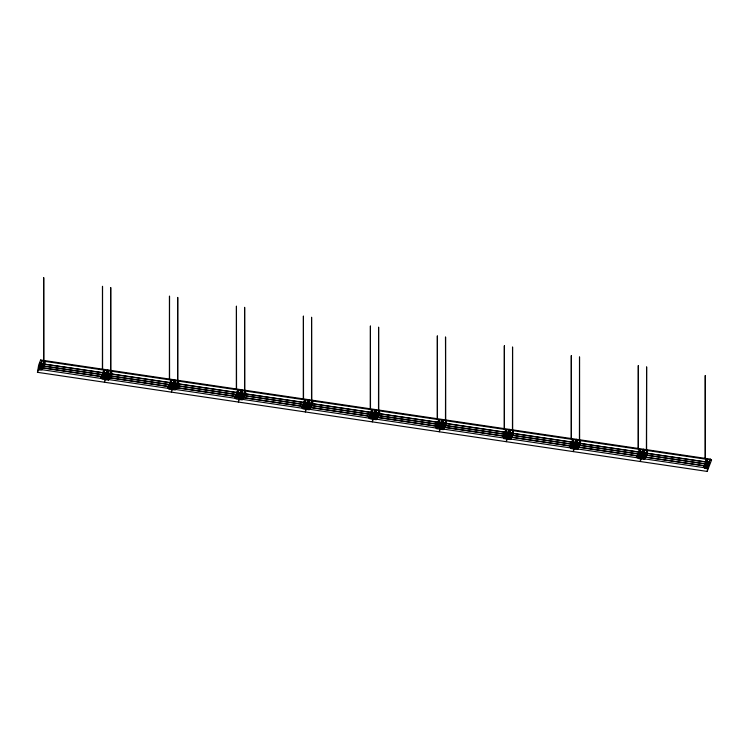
<?xml version="1.0" encoding="UTF-8"?>
<svg xmlns="http://www.w3.org/2000/svg" width="749" height="749" viewBox="0 0 749 749"><rect width="100%" height="100%" fill="white"/><g stroke="black" fill="none" stroke-linecap="round" stroke-linejoin="round"><path stroke-width="1.12" d="M38.976 369.819L39.5 366.486L38.976 369.819L41.373 370.175L41.907 366.841M42.581 365.072L42.056 368.405L39.65 368.049L40.184 364.726M40.877 364.857L40.97 362.656L40.446 365.989L42.843 366.345L43.283 365.203L40.877 364.857L40.446 365.989M44.051 361.252L43.517 364.576L41.12 364.22L41.654 360.896L711.55 460.036L707.187 471.421L37.45 372.319L38.658 365.1L40.615 359.997L710.342 459.109L711.55 460.036M102.435 378.002L104.832 378.357L104.401 379.5L102.004 379.144L102.529 375.811M102.679 377.374L103.203 374.051L102.679 377.374L105.075 377.73L105.609 374.406M103.905 374.182L106.302 374.537L105.871 375.67L103.465 375.315L103.999 371.991M104.148 373.554L104.673 370.221L104.148 373.554L106.545 373.901L107.07 370.577M106.386 378.591L108.783 378.947L108.352 380.08L105.946 379.724L106.48 376.401M107.06 376.822L109.457 377.178L109.026 378.32L106.63 377.964L107.154 374.631M107.856 374.762L110.253 375.118L109.813 376.26L107.416 375.904L107.95 372.571M110.403 372.777L111.021 371.158L110.496 374.491L108.09 374.135L108.624 370.802M169.414 387.916L171.811 388.272L171.371 389.405L168.974 389.049L169.499 385.726M170.089 386.147L172.485 386.503L172.045 387.645L169.648 387.289L170.182 383.956L169.555 385.576M170.875 384.087L173.272 384.443L172.841 385.585L170.444 385.229L170.969 381.896M173.515 383.816L174.049 380.483L173.506 383.937L173.656 382.664L173.515 383.937L173.656 382.664L173.581 383.816L171.118 383.46L171.652 380.127L171.025 381.747M176.53 384.902L175.996 388.225L173.599 387.87L174.133 384.546M177.316 382.833L176.792 386.166L174.386 385.81L174.92 382.486L174.302 384.097M177.99 381.072L177.466 384.396L175.069 384.05L175.594 380.717M172.832 387.926L172.925 389.639L175.322 389.995L175.846 386.662M236.384 397.822L238.781 398.178L238.351 399.32L235.944 398.964L236.478 395.631L235.851 397.251M236.628 397.195L237.152 393.871L236.628 397.195L239.025 397.55L239.549 394.227M237.854 394.002L237.948 391.811L237.414 395.135L239.811 395.491L240.251 394.358L237.854 394.002L237.414 395.135M238.088 393.375L238.622 390.042L238.088 393.375L240.495 393.731L240.701 392.822M240.335 398.412L240.429 396.221L239.895 399.545L242.292 399.9L242.732 398.768L240.335 398.412L239.895 399.545M240.541 392.738L240.485 393.843L241.019 390.398M241.009 396.642L243.406 396.998L242.976 398.14L240.569 397.785L241.103 394.451M241.796 394.583L241.89 392.392L241.365 395.725L243.762 396.081L244.202 394.938L241.796 394.583L241.365 395.725M244.97 390.978L244.436 394.311L242.039 393.955L242.573 390.622M303.354 407.737L305.751 408.093L305.32 409.226L302.924 408.879L303.448 405.546L302.83 407.166M304.038 405.967L306.435 406.323L305.995 407.465L303.598 407.11L304.131 403.777M304.824 403.908L307.221 404.263L306.79 405.406L304.384 405.05L304.918 401.717L304.3 403.337M307.371 401.923L307.989 400.303L307.464 403.636L305.068 403.28L305.592 399.957M307.305 408.317L309.702 408.673L309.271 409.815L306.865 409.46L307.399 406.127M307.979 406.557L310.386 406.913L309.946 408.046L307.549 407.69L308.073 404.366M308.775 404.497L311.172 404.853L310.732 405.986L308.335 405.63L308.869 402.307M311.322 402.513L311.94 400.893L311.415 404.226L309.019 403.87L309.543 400.537M373.498 414.047L372.974 417.371L370.568 417.015L371.101 413.691L370.483 415.311M374.968 410.218L374.434 413.551L372.038 413.195L372.571 409.862M372.73 417.998L370.334 417.652L369.894 418.785L372.29 419.14L372.824 415.807M374.2 414.178L371.794 413.822L371.364 414.955L373.76 415.311L374.285 411.987M373.845 419.365L374.369 416.041L373.845 419.365L376.241 419.721L376.775 416.397M374.959 416.463L375.052 414.272L374.519 417.605L376.916 417.961L377.356 416.819L374.959 416.463L374.519 417.605M375.315 415.545L375.839 412.212L375.315 415.545L377.711 415.901L378.236 412.568M375.989 413.776L376.513 410.452L375.989 413.776L378.385 414.131L378.919 410.798M437.304 427.557L439.7 427.913L439.27 429.055L436.864 428.7L437.397 425.366M437.978 425.788L440.384 426.144L439.944 427.286L437.547 426.93L438.071 423.597L437.453 425.217M438.774 423.728L441.17 424.084L440.73 425.226L438.334 424.87L438.867 421.537M439.017 423.101L439.541 419.777L439.017 423.101C444.457 420.451 439.523 427.099 441.938 420.133M441.255 428.147L443.651 428.494L443.211 429.636L440.815 429.28L441.348 425.947M444.419 424.543L443.895 427.866L441.498 427.51L442.022 424.187M442.725 424.318L445.121 424.674L444.681 425.807L442.284 425.451L442.809 422.127M445.271 422.333L445.889 420.713L445.365 424.046L442.959 423.691L443.492 420.358M506.764 435.628L506.24 438.961L503.843 438.605L504.367 435.281M504.957 435.703L505.051 433.512L504.517 436.845L506.914 437.191L507.354 436.058L504.957 435.703L504.517 436.845M508.234 431.808L507.71 435.132L505.313 434.776L505.837 431.452M508.384 433.371L508.917 430.038L508.384 433.371L505.987 433.016L506.511 429.683L505.893 431.302M510.715 436.218L510.191 439.541L507.794 439.195L508.318 435.862M511.398 434.448L510.865 437.781L508.468 437.425L508.992 434.092L508.374 435.712M512.185 432.388L511.661 435.721L509.254 435.366L509.788 432.033M512.859 430.628L512.335 433.952L509.938 433.596L510.462 430.272M570.813 448.52L571.347 445.187L570.813 448.52L573.21 448.876L573.743 445.543M571.927 445.618L574.324 445.964L573.893 447.106L571.496 446.75L572.021 443.417M572.723 443.558L572.807 441.358L572.283 444.691L574.68 445.046L575.12 443.904L572.723 443.558L572.283 444.691M572.957 442.921L573.491 439.597L572.957 442.921L575.363 443.277L575.887 439.953M575.204 447.968L575.288 445.777L574.764 449.1L577.161 449.456L577.601 448.323L575.204 447.968L574.764 449.1M575.878 446.198L578.275 446.554L577.844 447.687L575.438 447.331L575.972 444.007M576.664 444.138L576.758 441.947L576.234 445.271L578.631 445.627L579.071 444.494L576.664 444.138L576.234 445.271M579.211 442.153L579.838 440.534L579.305 443.867L576.908 443.511L577.442 440.178M638.223 457.293L640.62 457.648L640.189 458.781L637.792 458.425L638.317 455.102L637.699 456.721M638.906 455.523L638.991 453.332L638.466 456.665L640.863 457.021L641.303 455.879L638.906 455.523L638.466 456.665M639.693 453.463L642.09 453.819L641.659 454.952L639.253 454.606L639.786 451.273L639.159 452.892M642.239 451.478L642.857 449.859L642.333 453.304L642.473 452.04L642.399 453.182L639.936 452.836L640.461 449.503M644.664 456.038L644.14 459.371L641.734 459.015L642.268 455.682M645.338 454.269L644.814 457.602L642.417 457.246L642.942 453.913M643.644 454.044L646.041 454.4L645.601 455.542L643.204 455.186L643.737 451.853M646.808 450.449L646.284 453.772L643.878 453.417L644.412 450.093M707.693 465.363L707.159 468.696L704.762 468.34L705.286 465.007M708.367 463.594L707.842 466.927L705.436 466.571L705.97 463.247L705.343 464.867M709.837 459.774C707.271 467.282 712.58 459.886 706.906 462.742L707.44 459.418L706.813 461.038M706.138 462.798L706.232 464.511L708.629 464.867L709.153 461.534M106.47 373.526C106.751 373.76 106.845 373.124 106.48 373.479M240.701 392.785L240.485 393.843L240.476 392.972M307.39 403.262C307.736 404.095 307.83 401.183 307.399 403.215M105.628 375.015L104.42 382.224L108.792 370.849L107.584 369.912L106.021 373.994M239.577 394.835L238.369 402.044L242.732 390.669L241.534 389.733L239.97 393.815M373.517 414.656L372.319 421.865L376.681 410.489L375.483 409.553L374.697 411.594M440.496 424.571L439.288 431.78L443.651 420.395L442.453 419.468L440.889 423.55M574.446 444.391L573.238 451.6L577.601 440.215L576.402 439.288L574.829 443.371M707.187 471.421L708.385 464.211M41.588 369.266L41.588 367.993M42.3 369.744L101.059 378.442L101.49 377.318L101.49 376.475L42.721 367.787L42.3 369.744L42.347 368.873M43.405 366.86L42.974 367.974L42.974 367.141M44.191 364.8L43.976 365.578M101.733 375.829L102.164 374.715L101.733 376.672L42.974 367.974M103.203 372.01L103.634 370.886L103.25 372.609M103.25 371.972L103.577 371.12M103.634 371.729L103.203 372.843L44.444 364.145L44.874 362.188L44.444 364.145M109.7 378.535L109.27 379.649L109.326 378.779M110.375 376.766L109.944 377.889L109.944 377.047M111.17 374.706L110.74 375.829L110.786 374.949M111.114 374.743L111.17 373.873L169.929 382.561L169.546 384.284M169.929 383.404L169.499 384.518L110.243 375.698M170.603 381.634L170.173 382.758L111.414 374.06L111.47 373.189M176.38 386.578L176.052 387.43L176.052 386.793M177.85 382.748L177.522 383.6L177.522 382.964M176.67 388.441L176.24 389.564L176.67 387.608L235.429 396.305L235.429 397.139L234.999 398.262L176.24 389.564M235.729 395.622L235.729 396.258L236.113 394.536L177.354 385.838L176.97 387.561M177.354 386.681L176.923 387.795L176.97 386.924M177.71 384.902L178.14 383.778L236.899 392.476L236.853 393.347L236.469 394.433L177.71 385.735L178.14 384.621M236.113 395.369L235.682 396.493L176.923 387.795M236.853 393.347L236.469 394.433M237.152 391.83L237.573 390.706L237.152 392.663L178.384 383.975L178.44 383.095M236.001 397.522L236.328 396.68L236.001 398.159M243.65 398.356L243.219 399.47L243.266 398.599M245.578 392.064L245.41 393.646M245.794 392.766L245.363 393.88L304.122 402.578L304.337 400.762M243.434 397.653L302.409 406.211L302.025 407.933M302.409 407.053L301.978 408.168L243.219 399.47M303.083 405.284L302.652 406.407L243.893 397.71L244.324 395.753L303.083 404.441L303.036 405.321M303.869 403.224L303.448 404.338L244.193 395.519M302.98 407.437L303.298 406.585L302.98 408.074M304.44 403.608L304.768 402.765L304.44 404.245M311.116 404.338L310.788 405.19L310.788 404.554M311.472 402.784L311.79 401.932L311.472 403.421M368.227 415.948L310.62 407.428L310.245 409.151M310.62 408.261L310.189 409.385L310.245 408.514M312.09 404.441L311.659 405.555L312.09 403.599L370.849 412.296L370.792 413.167M311.706 404.685L312.033 403.833M369.632 415.48L370.053 414.356L369.632 416.313L310.863 407.615L310.863 406.782L311.294 405.658L370.053 414.356M370.849 413.13L370.418 414.253L310.011 405.256M370.624 415.583L370.952 414.731L370.624 416.219M377.927 414.993L377.927 413.72M436.302 426.902L436.349 426.031L377.59 417.333L377.168 419.3L377.215 418.419M379.734 412.587L379.312 413.701L379.359 412.83M436.349 426.874L435.927 427.988L377.168 419.3M436.601 425.385L437.032 424.271L436.601 426.228L377.842 417.53L377.842 416.687M378.844 413.654L437.819 422.202L437.388 424.168L437.444 423.288M438.071 421.556L438.502 420.442L438.446 421.312M438.502 421.275L438.071 422.399L379.312 413.701M444.569 428.082L444.138 429.205L444.569 427.248L503.328 435.946L503.272 436.817M445.608 424.543L446.039 423.419L504.798 432.117L504.742 432.988M446.498 421.799L446.282 423.616L446.338 422.745M503.328 436.779L502.897 437.903L444.138 429.205M504.798 432.959L504.367 434.074L504.414 433.203M505.472 431.19L505.041 432.304L446.282 423.616M511.792 436.508L512.213 435.394L570.981 444.091L570.598 445.814L570.598 445.178M512.213 436.227L511.792 437.35L511.839 436.48M513.009 434.167L512.578 435.291L513.009 433.334L571.768 442.032L571.712 442.902M569.867 446.975L570.298 445.852L569.867 447.808L511.108 439.12L511.108 438.277L511.539 437.163L570.298 445.852M570.981 444.925L570.551 446.048L511.792 437.35M571.337 443.146L571.768 442.032M571.768 442.865L571.337 443.988L510.93 434.991M572.227 440.403L572.067 441.985M572.442 441.095L572.011 442.219L513.252 433.521L513.308 432.65M577.545 447.808L577.217 448.651L577.217 448.014M579.361 442.425L579.689 441.573L579.361 443.062M578.518 447.911L578.088 449.026L578.134 448.155M579.192 445.299L578.762 447.265L579.192 445.299L637.951 453.997L637.577 455.72L637.577 455.083M580.662 442.313L580.232 443.436L638.991 452.134L639.206 450.308M637.062 455.907L636.893 457.489M637.277 456.6L636.847 457.723L578.088 449.026M637.951 454.84L637.521 455.954L578.762 447.265M638.738 452.78L638.307 453.894M645.198 455.954L644.87 456.796M645.488 457.817L645.058 458.94L645.114 458.07M645.788 456.3L645.732 457.171L704.491 465.869L704.921 464.745L704.921 463.912L646.162 455.214L645.788 456.937M646.162 456.047L645.732 457.171M646.958 453.988L646.527 455.111L646.574 454.24M647.632 452.227L647.202 453.342L647.576 451.619M704.491 465.026L704.921 463.912M704.247 466.515L703.817 467.629L645.058 458.94M646.743 453.295L705.717 461.852L705.333 463.575M705.961 461.206L706.391 460.083L705.961 462.039L647.202 453.342M705.717 462.685L705.286 463.809L644.88 454.812M706.962 461.309L707.29 460.457L706.962 461.946M37.45 372.319L41.813 360.934L40.615 359.997M172.925 389.639L173.356 388.497L175.762 388.853M706.232 464.511L706.663 463.378L709.06 463.734M708.779 463.191L710.342 459.109M102.388 369.547L102.501 286.277L102.604 369.538M110.609 370.764L110.712 287.485L110.824 370.755M169.564 296.286L169.368 379.453M177.579 380.67L177.653 297.4M236.338 389.368L236.441 306.098L236.553 389.368M303.308 399.283L303.42 316.003L303.532 399.273M311.528 400.49L311.575 317.23L311.743 400.49M378.498 410.405L378.601 327.135L378.713 410.396M437.257 419.103L437.36 335.824L437.472 419.094M445.477 337.097L445.692 420.311M445.636 337.162L445.468 420.311M504.292 345.86L504.236 429.008M512.447 430.226L512.55 346.956L512.662 430.226M571.206 355.7L571.421 438.914M571.412 355.747L571.206 438.923M579.417 440.14L579.52 356.861L579.632 440.131M638.176 448.829L638.335 365.568M638.288 365.69L638.391 448.829M705.155 458.744L705.258 375.474L705.371 458.734M177.766 297.512L177.794 380.67M504.423 345.851L504.451 429.008M43.742 362.394L43.573 363.78M43.058 364.164L42.899 365.54L42.899 364.903M43.976 364.098L101.798 372.487M42.272 366.224L42.103 367.6M43.189 366.158L102.164 374.715M42.515 368.124L42.674 368.658M43.189 367.637L43.03 367.104M102.735 372.796L102.519 374.612L102.519 373.77M102.735 372.993L102.903 373.526M103.69 373.133L103.521 374.519L103.521 373.882M101.948 375.052L102.107 375.586M102.22 376.962L102.051 378.339L102.051 377.702M101.274 378.095L101.106 377.562M110.712 372.309L110.552 373.685M111.629 372.244L111.414 374.06M111.629 372.45L111.788 372.974M109.242 376.138L109.082 377.515L109.082 376.878M110.159 376.073L169.134 384.621L169.134 385.463L168.703 386.578L109.944 377.889M110.159 377.543L110 377.019M170.388 380.941L170.229 382.524M171.334 381.278L171.175 382.664M170.66 383.048L170.5 384.424L170.5 383.788M168.918 384.967L168.759 386.344M169.873 385.108L169.705 386.484L169.705 385.847M168.244 386.531L168.029 388.347L109.27 379.649M169.19 386.877L169.031 388.254L169.031 387.617M178.599 382.149L178.384 383.975M178.599 382.355L178.44 383.731M176.848 385.361L177.167 383.881M235.214 396.642L235.055 398.019M244.661 392.13L244.492 393.506M243.977 393.899L243.818 395.275M244.895 393.834L303.869 402.382L303.822 403.262M244.895 394.03L244.689 395.65L244.689 394.807M244.736 395.416L245.11 393.693M242.517 397.719L242.348 399.105M243.032 397.335L243.35 395.847M243.949 397.476L244.268 395.987M243.266 399.236L243.65 397.513M304.337 400.958L304.497 401.492M305.283 401.099L305.124 402.485L305.124 401.848M303.813 404.928L303.654 406.304L303.654 405.668M302.868 406.061L302.708 405.527M312.333 403.795L312.764 401.839L312.333 403.795L371.092 412.484L371.307 410.667M310.161 405.864L310.002 407.25M311.706 405.321L312.09 403.599M311.078 406.005L311.247 406.529M310.863 407.615L311.294 405.658M371.307 410.873L371.476 411.398M372.253 411.014L372.094 412.39M371.579 412.774L371.42 414.16L371.42 413.523M369.163 416.266L368.948 418.082L310.189 409.385M370.109 416.603L369.95 417.979L369.95 417.352M378.601 411.95L378.442 413.326M379.528 411.884L379.687 412.615M377.14 415.779L376.972 417.156L376.972 416.519M378.844 415.124L378.685 414.6M378.058 415.714L437.032 424.271M378.629 414.628L378.629 415.47L379.06 413.514M376.457 417.539L376.298 418.925M378.058 417.184L377.889 416.659M377.374 417.68L377.543 418.214M377.842 417.53L378.273 415.573M438.549 422.689L438.39 424.065L438.39 423.428M436.817 424.608L436.976 425.142M437.762 424.749L437.603 426.125L437.603 425.488M437.088 426.518L436.92 427.894L436.92 427.258M436.143 427.651L435.974 427.117L435.927 427.988M445.58 421.865L445.412 423.241L445.412 422.605M446.498 421.996L446.657 422.53M444.737 425.011L445.065 423.522M444.11 425.685L443.951 427.07L443.951 426.434M445.028 425.619L504.002 434.177L504.002 435.019L503.571 436.133L444.812 427.436L444.812 426.602L445.028 427.099M444.812 427.436L445.243 425.479M443.268 428.831L443.595 427.351M506.202 430.834L506.043 432.21L506.043 431.574M505.528 432.604L505.36 433.98L505.36 433.343M503.787 434.523L503.955 435.047M504.732 434.663L504.573 436.04L504.573 435.403M504.058 436.424L503.899 437.809L503.899 437.173M513.468 431.705L513.252 433.521M511.876 433.54L511.707 434.916M510.406 437.369L510.247 438.745M511.324 438.774L511.164 438.24M511.108 439.12L511.539 437.163M570.083 446.198L570.251 446.722M580.606 441.713L580.278 443.202M578.846 443.445L578.687 444.831M579.763 443.38L638.738 451.937L638.363 453.66M579.763 443.586L579.932 444.12M578.059 445.505L577.891 446.891M578.977 445.646L579.136 446.179M579.604 444.326L579.548 445.196L579.979 443.239M639.206 450.514L639.037 451.89M640.152 450.655L639.992 452.031L639.992 451.394M639.477 452.424L639.309 453.8M638.008 456.244L637.839 457.63L637.839 456.993M646.499 451.591L646.34 452.976M645.825 454.634L645.657 454.1M646.574 454.877L646.958 453.154M645.273 457.124L704.247 465.672L703.873 467.395L703.873 466.758M706.176 460.429L706.344 460.953M705.661 464.389L705.492 465.775M169.414 296.192L169.583 379.453M41.56 363.087L43.957 363.443M104.579 372.412L106.976 372.768M108.53 372.993L110.927 373.348M171.558 382.327L173.955 382.683M175.5 382.908L177.906 383.263M238.528 392.233L240.925 392.588M242.479 392.822L244.876 393.169M305.498 402.147L307.905 402.503M309.449 402.728L311.846 403.084M372.478 412.053L374.875 412.409M376.429 412.643L378.825 412.999M439.448 421.968L441.844 422.324M443.399 422.548L445.795 422.904M506.427 431.873L508.824 432.229M510.369 432.463L512.765 432.819M573.397 441.788L575.794 442.144M577.348 442.369L579.745 442.725M640.367 451.694L642.764 452.05M644.318 452.284L646.715 452.639M707.346 461.609L709.743 461.964M174.826 384.677L177.223 385.033M375.745 414.403L378.142 414.759M505.744 433.643L508.14 433.999M509.695 434.223L512.091 434.579M43.76 365.915L103.315 374.669M378.629 415.47L438.184 424.224M505.163 434.139L445.608 425.376L446.039 423.419M579.548 445.196L639.103 453.96M40.09 366.916L42.487 367.272M103.119 376.241L105.515 376.597M174.04 386.737L176.436 387.093M237.059 396.062L239.455 396.418M371.008 415.882L373.405 416.238M441.929 426.378L444.326 426.733M508.908 436.283L511.305 436.639M642.848 456.113L645.245 456.459M705.876 465.438L708.273 465.794M168.459 386.39L109.7 377.693L109.644 378.563M636.126 455.598L578.518 447.069L578.462 447.939M39.416 368.677L41.813 369.032M374.275 418.232L376.681 418.588M504.274 437.472L506.68 437.828M508.225 438.053L510.621 438.408M571.253 447.378L573.65 447.733M642.174 457.873L644.571 458.229M705.202 467.198L707.599 467.554M709.209 461.393L709.303 463.097M707.749 465.213L707.842 466.927M704.669 466.627L704.762 468.34M643.794 451.713L643.878 453.417M644.046 457.658L644.14 459.371M643.11 453.473L643.204 455.186M642.324 455.532L642.417 457.246M641.565 453.248L641.659 454.952M640.769 455.308L640.863 457.021M639.843 451.123L639.936 452.836M640.095 457.077L640.189 458.781M576.814 441.798L576.908 443.511M575.344 445.627L575.438 447.331M571.403 445.037L571.496 446.75M512.241 432.239L512.335 433.952M510.771 436.068L510.865 437.781M509.161 433.652L509.254 435.366M507.616 433.428L507.71 435.132M507.7 437.482L507.794 439.195M506.83 435.487L506.914 437.191M506.146 437.247L506.24 438.961M505.219 433.072L505.313 434.776M503.749 436.901L503.843 438.605M443.801 426.162L443.895 427.866M442.865 421.977L442.959 423.691M442.191 423.747L442.284 425.451M441.404 425.807L441.498 427.51M440.721 427.567L440.815 429.28M438.24 423.157L438.334 424.87M436.779 426.986L436.864 428.7M373.667 413.607L373.76 415.311M372.88 415.667L372.974 417.371M372.197 417.427L372.29 419.14M308.925 402.157L309.019 403.87M308.242 403.926L308.335 405.63M307.455 405.986L307.549 407.69M306.697 403.692L306.79 405.406M306.781 407.746L306.865 409.46M304.974 401.576L305.068 403.28M305.227 407.522L305.32 409.226M303.504 405.396L303.598 407.11M241.946 392.242L242.039 393.955M240.485 396.071L240.569 397.785M177.373 382.692L177.466 384.396M175.903 386.512L175.996 388.225M174.976 382.336L175.069 384.05M172.747 383.872L172.841 385.585M171.961 385.932L172.045 387.645M171.278 387.701L171.371 389.405M170.351 383.516L170.444 385.229M168.881 387.345L168.974 389.049M109.719 374.547L109.813 376.26M108.006 372.422L108.09 374.135M108.259 378.376L108.352 380.08M107.322 374.191L107.416 375.904M106.536 376.251L106.63 377.964M105.852 378.02L105.946 379.724M41.026 362.516L41.12 364.22M39.557 366.336L39.65 368.049M705.286 462.966L705.286 463.809M703.817 466.796L703.817 467.629M646.612 450.046L646.612 366.841L646.396 450.046M645.488 456.984L645.432 457.854M644.514 457.077L644.187 458.566L644.187 457.929M639.037 451.254L638.991 452.134M637.521 455.12L637.521 455.954M636.847 456.881L636.847 457.723M572.067 441.348L572.011 442.219M570.551 445.206L570.551 446.048M513.009 433.334L512.953 434.205M512.719 431.667L512.391 433.156L512.391 432.519M512.213 435.394L512.166 436.264M511.249 435.497L510.921 436.976L510.921 436.339M505.416 431.227L505.472 430.347L505.041 432.304M503.628 435.263L503.571 436.133M444.569 427.248L444.513 428.119M437.772 422.445L437.772 423.082M370.502 409.188L370.418 325.918L370.287 409.188M370.418 413.411L370.418 414.253M368.948 417.24L368.948 418.082M309.646 407.531L309.328 409.01L309.328 408.374M304.169 401.707L304.122 402.578M302.652 405.565L302.652 406.407M244.764 390.575L244.633 307.315L244.548 390.585M237.199 391.793L237.152 392.663M235.682 395.65L235.682 396.493M178.14 383.778L178.084 384.649M176.67 387.608L176.624 388.478M175.706 387.701L175.706 388.338M169.546 383.647L169.499 384.518M168.703 385.744L168.703 386.578M168.085 387.476L168.029 388.347M110.375 375.932L110.328 376.803M110.197 373.966L109.869 375.455L109.869 374.818M108.727 377.796L108.399 379.284L108.399 378.648M101.059 377.599L101.059 378.442M44.191 363.958L44.144 364.829M43.845 360.849L43.704 277.579L43.629 360.849M43.405 366.018L43.348 366.888M374.369 413.167C375.165 412.268 374.285 412.437 374.369 413.12M508.309 432.988C508.683 431.443 508.571 432.772 508.309 432.988M575.288 442.902C575.728 443.548 575.298 442.416 575.288 442.856M39.5 363.565C39.585 365.269 39.978 361.467 39.5 363.565M172.598 384.92L171.399 392.139L175.762 380.754L174.554 379.827L172.598 384.92M306.547 404.75L305.349 411.959L309.712 400.575L308.504 399.648L306.547 404.75M507.466 434.476L506.268 441.685L510.631 430.31L509.423 429.374L507.466 434.476M641.416 454.297L640.208 461.515L644.58 450.13L643.372 449.194L641.416 454.297M102.894 375.193L102.735 376.578L102.894 375.193M104.364 371.373L104.205 372.749L104.364 371.373M236.843 395.013L236.684 396.399L236.843 395.013M237.63 392.953L237.47 394.339L237.63 392.953M238.313 391.193L238.145 392.57L238.313 391.193M439.232 420.919L439.064 422.305L439.232 420.919M571.028 446.338L570.869 447.715L571.028 446.338M571.712 444.569L571.543 445.945L571.712 444.569M572.498 442.509L572.339 443.885L572.498 442.509M573.182 440.74L573.013 442.125L573.182 440.74M638.682 454.484L638.523 455.86L638.682 454.484M704.978 466.159L704.818 467.535L704.978 466.159M706.447 462.33L706.288 463.715L706.447 462.33"/></g></svg>
